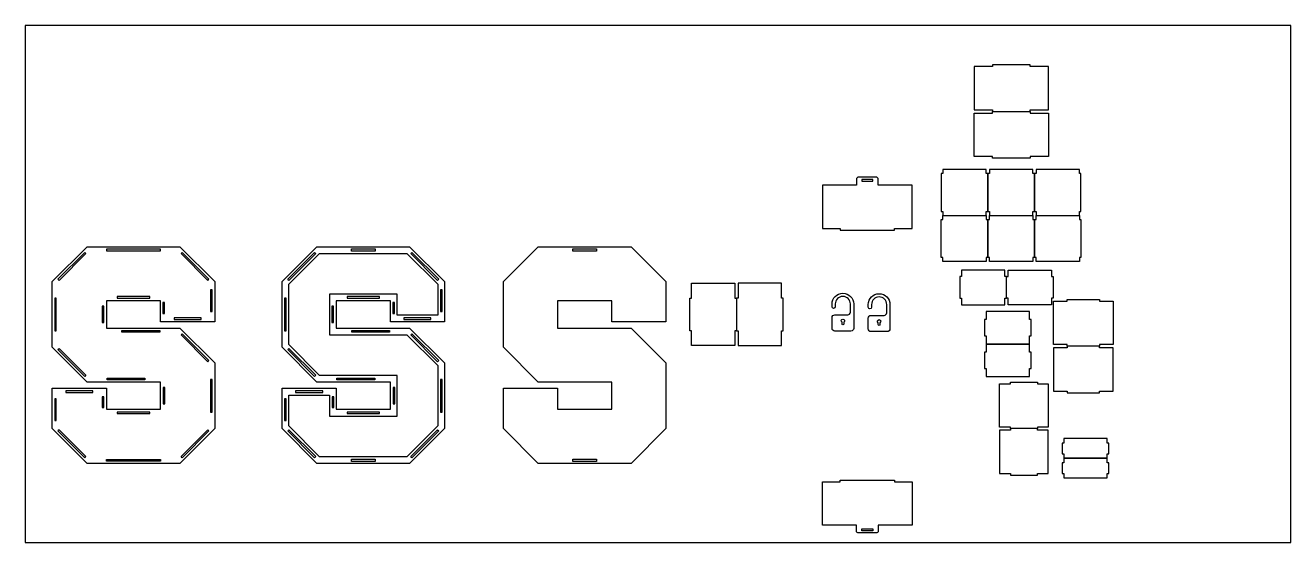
# Model space of a CAD drawing. Header units: millimetres. Extents: x 8358 to 10695, y 774 to 1728.
import ezdxf

# ---------------------------------------------------------------- set-up
doc = ezdxf.new("R2010")
doc.units = ezdxf.units.MM

msp = doc.modelspace()

# ---------------------------------------------------------------- linework, layer by layer
for points in [[(8357.9, 773.6), (10694.6, 773.6), (10694.6, 1728), (8357.9, 1728)], [(10213.7, 1572.1), (10247.5, 1572.1), (10247.5, 1652.1), (10213.7, 1652.1), (10213.7, 1655.1), (10143.7, 1655.1), (10143.7, 1652.1), (10110, 1652.1), (10110, 1572.1), (10143.7, 1572.1), (10143.7, 1569.1), (10213.7, 1569.1)], [(10213.7, 1566.1), (10247.5, 1566.1), (10247.5, 1486.1), (10213.7, 1486.1), (10213.7, 1483.1), (10143.7, 1483.1), (10143.7, 1486.1), (10110, 1486.1), (10110, 1566.1), (10143.7, 1566.1), (10143.7, 1569.1), (10213.7, 1569.1)], [(10052.3, 1454.6), (10049.3, 1454.6), (10049.3, 1384.6), (10052.3, 1384.6), (10052.3, 1377.2), (10132.3, 1377.2), (10132.3, 1384.6), (10135.3, 1384.6), (10135.3, 1454.6), (10132.3, 1454.6), (10132.3, 1461.9), (10052.3, 1461.9)], [(10138.3, 1454.6), (10135.3, 1454.6), (10135.3, 1384.6), (10138.3, 1384.6), (10138.3, 1377.2), (10218.3, 1377.2), (10218.3, 1384.6), (10221.3, 1384.6), (10221.3, 1454.6), (10218.3, 1454.6), (10218.3, 1461.9), (10138.3, 1461.9)], [(10224.3, 1454.6), (10221.3, 1454.6), (10221.3, 1384.6), (10224.3, 1384.6), (10224.3, 1377.2), (10304.3, 1377.2), (10304.3, 1384.6), (10307.3, 1384.6), (10307.3, 1454.6), (10304.3, 1454.6), (10304.3, 1461.9), (10224.3, 1461.9)], [(9902.8, 1443.9), (9902.8, 1440.4), (9922.8, 1440.4), (9922.8, 1443.9)], [(10052.3, 1299.8), (10049.3, 1299.8), (10049.3, 1369.8), (10052.3, 1369.8), (10052.3, 1377.2), (10132.3, 1377.2), (10132.3, 1369.8), (10135.3, 1369.8), (10135.3, 1299.8), (10132.3, 1299.8), (10132.3, 1292.5), (10052.3, 1292.5)], [(10138.3, 1299.8), (10135.3, 1299.8), (10135.3, 1369.8), (10138.3, 1369.8), (10138.3, 1377.2), (10218.3, 1377.2), (10218.3, 1369.8), (10221.3, 1369.8), (10221.3, 1299.8), (10218.3, 1299.8), (10218.3, 1292.5), (10138.3, 1292.5)], [(10224.3, 1299.8), (10221.3, 1299.8), (10221.3, 1369.8), (10224.3, 1369.8), (10224.3, 1377.2), (10304.3, 1377.2), (10304.3, 1369.8), (10307.3, 1369.8), (10307.3, 1299.8), (10304.3, 1299.8), (10304.3, 1292.5), (10224.3, 1292.5)], [(8407.6, 984), (8407.6, 1058.4), (8507.6, 1058.4), (8507.6, 1019.6), (8607.6, 1019.6), (8607.6, 1069.6), (8471.9, 1069.6), (8407.6, 1134), (8407.6, 1255.3), (8471.9, 1319.6), (8643.3, 1319.6), (8707.6, 1255.3), (8707.6, 1180.9), (8607.6, 1180.9), (8607.6, 1219.6), (8507.6, 1219.6), (8507.6, 1169.6), (8643.3, 1169.6), (8707.6, 1105.3), (8707.6, 984), (8643.3, 919.6), (8471.9, 919.6)], [(8420.3, 1257.4), (8418.2, 1259.6), (8467.7, 1309.1), (8469.8, 1306.9)], [(8607.6, 1312.1), (8607.6, 1315.1), (8507.6, 1315.1), (8507.6, 1312.1)], [(8694.9, 1257.4), (8697, 1259.6), (8647.5, 1309.1), (8645.4, 1306.9)], [(8844.7, 1257.4), (8842.5, 1259.6), (8892, 1309.1), (8894.2, 1306.9)], [(8960, 1315.6), (9004, 1315.6), (9004, 1311.6), (8960, 1311.6)], [(9119.2, 1257.4), (9121.4, 1259.6), (9071.9, 1309.1), (9069.7, 1306.9)], [(9368.8, 1315.6), (9412.8, 1315.6), (9412.8, 1311.6), (9368.8, 1311.6)], [(8844.5, 989.1), (8844.5, 1045.9), (8919.5, 1045.9), (8919.5, 1007.1), (9044.5, 1007.1), (9044.5, 1082.1), (8901.4, 1082.1), (8844.5, 1139.1), (8844.5, 1250.2), (8901.4, 1307.1), (9062.5, 1307.1), (9119.5, 1250.2), (9119.5, 1193.4), (9044.5, 1193.4), (9044.5, 1232.1), (8919.5, 1232.1), (8919.5, 1157.1), (9062.5, 1157.1), (9119.5, 1100.2), (9119.5, 989.1), (9062.5, 932.1), (8901.4, 932.1)], [(10166.7, 1264.4), (10166.7, 1276.3), (10086.7, 1276.3), (10086.7, 1264.4), (10083.7, 1264.4), (10083.7, 1224.4), (10086.7, 1224.4), (10086.7, 1212.4), (10166.7, 1212.4), (10166.7, 1224.4), (10169.7, 1224.4), (10169.7, 1264.4)], [(10172.7, 1264.4), (10172.7, 1276.3), (10252.7, 1276.3), (10252.7, 1264.4), (10255.7, 1264.4), (10255.7, 1224.4), (10252.7, 1224.4), (10252.7, 1212.4), (10172.7, 1212.4), (10172.7, 1224.4), (10169.7, 1224.4), (10169.7, 1264.4)], [(8703.1, 1200.3), (8703.1, 1240.3), (8700.1, 1240.3), (8700.1, 1200.3)], [(9127.5, 1200.3), (9127.5, 1240.3), (9124.5, 1240.3), (9124.5, 1200.3)], [(9668.3, 1224.6), (9671.3, 1224.6), (9671.3, 1164.6), (9668.3, 1164.6), (9668.3, 1137.1), (9588.3, 1137.1), (9588.3, 1164.6), (9585.3, 1164.6), (9585.3, 1224.6), (9588.3, 1224.6), (9588.3, 1252.2), (9668.3, 1252.2)], [(9674.3, 1224.6), (9671.3, 1224.6), (9671.3, 1164.6), (9674.3, 1164.6), (9674.3, 1137.1), (9754.3, 1137.1), (9754.3, 1164.6), (9757.3, 1164.6), (9757.3, 1224.6), (9754.3, 1224.6), (9754.3, 1252.2), (9674.3, 1252.2)], [(8415.1, 1224.6), (8412.1, 1224.6), (8412.1, 1164.6), (8415.1, 1164.6)], [(8587.6, 1224.6), (8587.6, 1227.6), (8527.6, 1227.6), (8527.6, 1224.6)], [(8612.1, 1196.5), (8615.1, 1196.5), (8615.1, 1216.5), (8612.1, 1216.5)], [(8839.5, 1224.6), (8836.5, 1224.6), (8836.5, 1164.6), (8839.5, 1164.6)], [(9012, 1224.6), (9012, 1227.6), (8952, 1227.6), (8952, 1224.6)], [(9036.5, 1196.5), (9039.5, 1196.5), (9039.5, 1216.5), (9036.5, 1216.5)], [(10281.6, 1219.1), (10281.6, 1222.1), (10341.6, 1222.1), (10341.6, 1219.1), (10366.6, 1219.1), (10366.6, 1139.1), (10341.6, 1139.1), (10341.6, 1136.1), (10281.6, 1136.1), (10281.6, 1139.1), (10256.6, 1139.1), (10256.6, 1219.1)], [(8502.6, 1209.6), (8499.6, 1209.6), (8499.6, 1179.6), (8502.6, 1179.6)], [(8927, 1209.6), (8924, 1209.6), (8924, 1179.6), (8927, 1179.6)], [(10132.2, 1185), (10129.2, 1185), (10129.2, 1155), (10132.2, 1155), (10132.2, 1140), (10212.2, 1140), (10212.2, 1155), (10215.2, 1155), (10215.2, 1185), (10212.2, 1185), (10212.2, 1200), (10132.2, 1200)], [(8682.6, 1185.4), (8682.6, 1188.4), (8632.6, 1188.4), (8632.6, 1185.4)], [(9107, 1185.4), (9107, 1188.4), (9057, 1188.4), (9057, 1185.4)], [(8536.4, 1165.1), (8606.4, 1165.1), (8606.4, 1162.1), (8536.4, 1162.1)], [(8694.9, 1107.4), (8697, 1109.6), (8647.5, 1159.1), (8645.4, 1156.9)], [(8960.7, 1165.1), (9030.7, 1165.1), (9030.7, 1162.1), (8960.7, 1162.1)], [(9119.2, 1107.4), (9121.4, 1109.6), (9071.9, 1159.1), (9069.7, 1156.9)], [(8469.8, 1082.4), (8467.7, 1080.2), (8418.2, 1129.7), (8420.3, 1131.8)], [(8894.2, 1082.4), (8892, 1080.2), (8842.5, 1129.7), (8844.7, 1131.8)], [(10132.2, 1125), (10129.2, 1125), (10129.2, 1095), (10132.2, 1095), (10132.2, 1080), (10212.2, 1080), (10212.2, 1095), (10215.2, 1095), (10215.2, 1125), (10212.2, 1125), (10212.2, 1140), (10132.2, 1140)], [(10281.6, 1053.1), (10281.6, 1050.1), (10341.6, 1050.1), (10341.6, 1053.1), (10366.6, 1053.1), (10366.6, 1133.1), (10341.6, 1133.1), (10341.6, 1136.1), (10281.6, 1136.1), (10281.6, 1133.1), (10256.6, 1133.1), (10256.6, 1053.1)], [(8578.8, 1074.1), (8508.8, 1074.1), (8508.8, 1077.1), (8578.8, 1077.1)], [(9003.2, 1074.1), (8933.2, 1074.1), (8933.2, 1077.1), (9003.2, 1077.1)], [(8432.6, 1053.9), (8432.6, 1050.9), (8482.6, 1050.9), (8482.6, 1053.9)], [(8612.6, 1029.6), (8615.6, 1029.6), (8615.6, 1059.6), (8612.6, 1059.6)], [(8703.1, 1074.6), (8700.1, 1074.6), (8700.1, 1014.6), (8703.1, 1014.6)], [(8857, 1053.9), (8857, 1050.9), (8907, 1050.9), (8907, 1053.9)], [(9037, 1029.6), (9040, 1029.6), (9040, 1059.6), (9037, 1059.6)], [(9127.5, 1074.6), (9124.5, 1074.6), (9124.5, 1014.6), (9127.5, 1014.6)], [(10177, 1066.9), (10177, 1069.9), (10227, 1069.9), (10227, 1066.9), (10247, 1066.9), (10247, 986.9), (10227, 986.9), (10227, 983.9), (10177, 983.9), (10177, 986.9), (10157, 986.9), (10157, 1066.9)], [(8412.1, 1039), (8412.1, 999), (8415.1, 999), (8415.1, 1039)], [(8503.1, 1042.8), (8500.1, 1042.8), (8500.1, 1022.8), (8503.1, 1022.8)], [(8836.5, 1039), (8836.5, 999), (8839.5, 999), (8839.5, 1039)], [(8927.5, 1042.8), (8924.5, 1042.8), (8924.5, 1022.8), (8927.5, 1022.8)], [(8527.6, 1014.6), (8527.6, 1011.6), (8587.6, 1011.6), (8587.6, 1014.6)], [(8952, 1014.6), (8952, 1011.6), (9012, 1011.6), (9012, 1014.6)], [(8420.3, 981.8), (8418.2, 979.7), (8467.7, 930.2), (8469.8, 932.4)], [(8694.9, 981.8), (8697, 979.7), (8647.5, 930.2), (8645.4, 932.4)], [(8832, 984), (8896.3, 919.6)], [(8844.7, 981.8), (8842.5, 979.7), (8892, 930.2), (8894.2, 932.4)], [(9119.2, 981.8), (9121.4, 979.7), (9071.9, 930.2), (9069.7, 932.4)], [(9240.8, 984), (9305.1, 919.6)], [(10177, 900.9), (10177, 897.9), (10227, 897.9), (10227, 900.9), (10247, 900.9), (10247, 980.9), (10227, 980.9), (10227, 983.9), (10177, 983.9), (10177, 980.9), (10157, 980.9), (10157, 900.9)], [(10275.5, 957.4), (10272.5, 957.4), (10272.5, 937.4), (10275.5, 937.4), (10275.5, 929.2), (10355.5, 929.2), (10355.5, 937.4), (10358.5, 937.4), (10358.5, 957.4), (10355.5, 957.4), (10355.5, 965.5), (10275.5, 965.5)], [(8607.6, 927.1), (8607.6, 924.1), (8507.6, 924.1), (8507.6, 927.1)], [(8960, 927.6), (9004, 927.6), (9004, 923.6), (8960, 923.6)], [(9368.8, 927.6), (9412.8, 927.6), (9412.8, 923.6), (9368.8, 923.6)], [(10275.5, 921.1), (10272.5, 921.1), (10272.5, 901.1), (10275.5, 901.1), (10275.5, 893), (10355.5, 893), (10355.5, 901.1), (10358.5, 901.1), (10358.5, 921.1), (10355.5, 921.1), (10355.5, 929.2), (10275.5, 929.2)], [(9902.8, 795.4), (9902.8, 798.9), (9922.8, 798.9), (9922.8, 795.4)]]:
    msp.add_lwpolyline(points, close=True)
for points in [[(9929.3, 1447.9), (9896.3, 1447.9, 0.414214), (9892.8, 1444.4), (9892.8, 1433.4), (9830.2, 1433.4), (9830.2, 1353.4), (9862.8, 1353.4), (9862.8, 1350.4), (9962.8, 1350.4), (9962.8, 1353.4), (9995.4, 1353.4), (9995.4, 1433.4), (9932.8, 1433.4), (9932.8, 1444.4, 0.414214)], [(9847.6, 1208.9), (9847.6, 1213.9, -1), (9887.6, 1213.9), (9887.6, 1193.9), (9887.6, 1168.9, -0.414214), (9882.6, 1163.9), (9852.6, 1163.9, -0.414214), (9847.6, 1168.9), (9847.6, 1188.9, -0.414214), (9852.6, 1193.9), (9876.6, 1193.9, 0.414214), (9881.6, 1198.9), (9881.6, 1213.9, 1), (9853.6, 1213.9), (9853.6, 1208.9, -1)], [(9914.6, 1207.9), (9914.6, 1212.9, -1), (9954.6, 1212.9), (9954.6, 1192.9), (9954.6, 1167.9, -0.414214), (9949.6, 1162.9), (9919.6, 1162.9, -0.414214), (9914.6, 1167.9), (9914.6, 1187.9, -0.414214), (9919.6, 1192.9), (9943.6, 1192.9, 0.414214), (9948.6, 1197.9), (9948.6, 1212.9, 1), (9920.6, 1212.9), (9920.6, 1207.9, -1)], [(9869.1, 1180.4), (9869.1, 1176.9, -1), (9866.1, 1176.9), (9866.1, 1180.4, -3.732051)], [(9936.1, 1179.4), (9936.1, 1175.9, -1), (9933.1, 1175.9), (9933.1, 1179.4, -3.732051)], [(9929.3, 791.4), (9896.3, 791.4, -0.414214), (9892.8, 794.9), (9892.8, 805.9), (9830.2, 805.9), (9830.2, 885.9), (9862.8, 885.9), (9862.8, 888.9), (9962.8, 888.9), (9962.8, 885.9), (9995.4, 885.9), (9995.4, 805.9), (9932.8, 805.9), (9932.8, 794.9, -0.414214)]]:
    msp.add_lwpolyline(points, format="xyb", close=True)
for points in [[(8832, 984), (8832, 1058.4), (8932, 1058.4), (8932, 1019.6), (9032, 1019.6), (9032, 1069.6), (8896.3, 1069.6), (8832, 1134), (8832, 1255.3), (8896.3, 1319.6), (9067.6, 1319.6), (9132, 1255.3), (9132, 1180.9), (9032, 1180.9), (9032, 1219.6), (8932, 1219.6), (8932, 1169.6), (9067.6, 1169.6), (9132, 1105.3), (9132, 984), (9067.6, 919.6), (8896.3, 919.6)], [(9240.8, 984), (9240.8, 1058.4), (9340.8, 1058.4), (9340.8, 1019.6), (9440.8, 1019.6), (9440.8, 1069.6), (9305.1, 1069.6), (9240.8, 1134), (9240.8, 1255.3), (9305.1, 1319.6), (9476.5, 1319.6), (9540.8, 1255.3), (9540.8, 1180.9), (9440.8, 1180.9), (9440.8, 1219.6), (9340.8, 1219.6), (9340.8, 1169.6), (9476.5, 1169.6), (9540.8, 1105.3), (9540.8, 984), (9476.5, 919.6), (9305.1, 919.6)]]:
    msp.add_lwpolyline(points)

doc.saveas('drawing.dxf')
